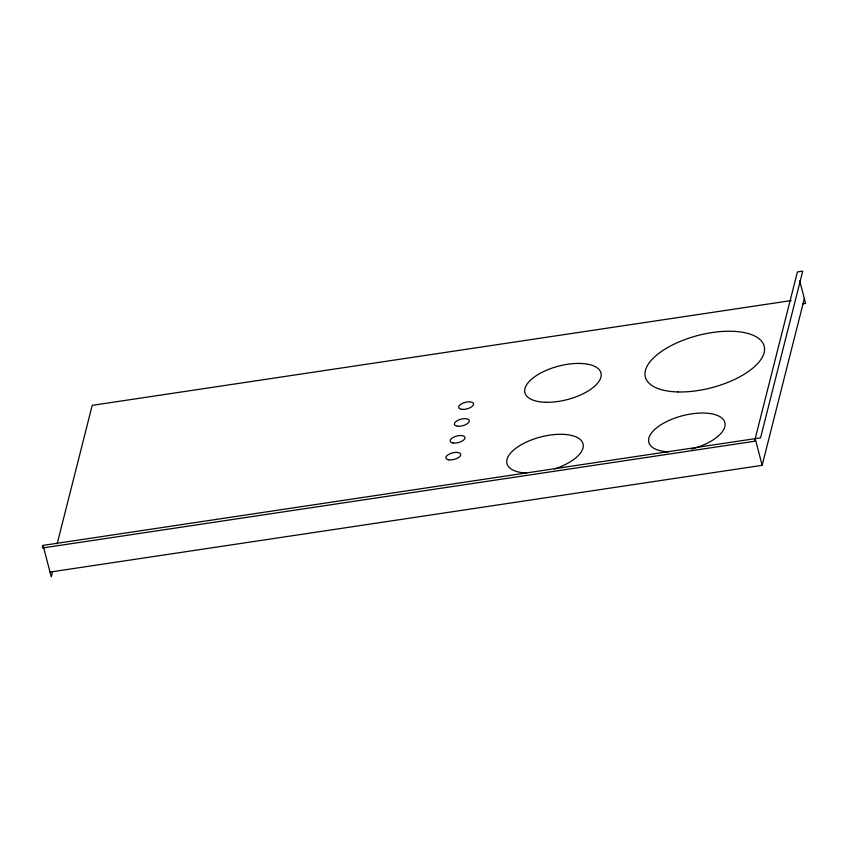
<?xml version="1.0" encoding="UTF-8"?>
<svg xmlns="http://www.w3.org/2000/svg" width="848" height="848" viewBox="0 0 848 848"><rect width="100%" height="100%" fill="white"/><g stroke="black" fill="none" stroke-linecap="round" stroke-linejoin="round"><path stroke-width="1.27" d="M43.057 545.381L42.4 547.999L754.54 441.257L797.396 271.932L802.738 271.137L760.539 437.844L43.057 545.381L51.262 576.863L52.555 571.732M57.155 543.854L92.209 405.355L791.258 300.574M50.011 572.061L762.151 465.319L804.349 298.613M802.982 303.807L805.6 303.414L799.717 280.826M755.197 438.639L762.151 465.319M668.468 451.836A39.294 17.289 -14.6 0 1 660.592 424.975A39.294 17.289 -14.6 0 1 721.457 417.725A39.294 17.289 -14.6 0 1 691.565 449.09M526.629 473.099A39.294 17.289 -14.6 0 1 517.577 447.023A39.294 17.289 -14.6 0 1 578.092 437.95A39.294 17.289 -14.6 0 1 554.592 468.912M448.804 459.849A7.674 3.381 -14.6 0 0 460.729 455.037A7.674 3.381 -14.6 0 0 450.394 453.563A7.674 3.381 -14.6 0 0 448.804 459.849M453.076 443.006A7.674 3.381 -14.6 0 0 464.99 438.193A7.674 3.381 -14.6 0 0 454.666 436.72A7.674 3.381 -14.6 0 0 453.076 443.006M457.337 426.162A7.674 3.381 -14.6 0 0 469.262 421.35A7.674 3.381 -14.6 0 0 458.927 419.866A7.674 3.381 -14.6 0 0 457.337 426.162M678.008 391.946A61.395 27.009 -14.6 0 0 764.451 347.563A61.395 27.009 -14.6 0 0 671.828 345.284A61.395 27.009 -14.6 0 0 678.008 391.946M545.805 402.281A39.294 17.289 -14.6 0 0 601.137 373.883A39.294 17.289 -14.6 0 0 541.851 372.42A39.294 17.289 -14.6 0 0 545.805 402.281M461.598 409.308A7.674 3.381 -14.6 0 0 473.523 404.507A7.674 3.381 -14.6 0 0 463.188 403.023A7.674 3.381 -14.6 0 0 461.598 409.308"/></g></svg>
